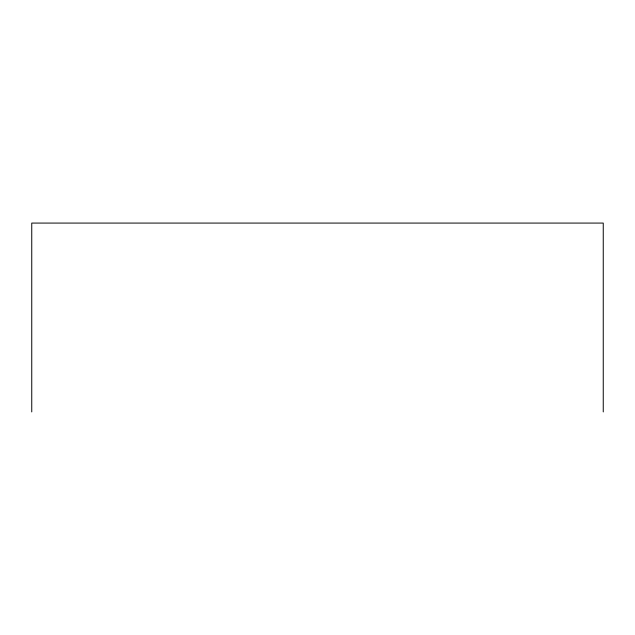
<?xml version="1.0" encoding="UTF-8"?>
<svg xmlns="http://www.w3.org/2000/svg" width="635" height="635" viewBox="0 0 635 635"><rect width="100%" height="100%" fill="white"/><g stroke="black" fill="none" stroke-linecap="round" stroke-linejoin="round"><path stroke-width="0.95" d="M603.25 411.925L603.25 223.076L31.75 223.076L31.75 411.925"/></g></svg>
